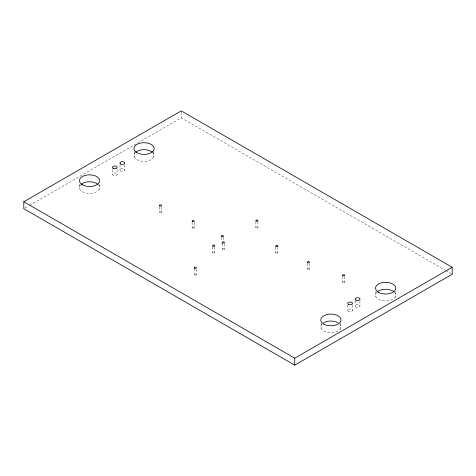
<?xml version="1.0" encoding="UTF-8"?>
<svg xmlns="http://www.w3.org/2000/svg" width="476" height="476" viewBox="0 0 476 476"><rect width="100%" height="100%" fill="white"/><g stroke="black" fill="none" stroke-linecap="round" stroke-linejoin="round"><path stroke-width="0.36" stroke-dasharray="2.38 1.78" d="M25.085 207.964L28.941 205.739M29.583 205.37L181.255 117.804L445.12 270.148M445.762 270.517L451.557 273.861M395.425 291.508L395.425 296.619M375.873 291.508L375.873 296.619M359.921 300.814L359.921 306.389A2.392 1.38 0 0 1 355.923 307.008A2.392 1.38 0 0 1 356.994 304.694A2.392 1.38 0 0 1 359.921 306.389M355.304 300.814L355.304 306.389M352.407 305.152L352.407 310.727A2.392 1.38 0 0 1 348.408 311.346A2.392 1.38 0 0 1 349.479 309.037A2.392 1.38 0 0 1 352.407 310.727M347.789 305.152L347.789 310.727M344.618 276.568L344.618 282.446A1.077 0.625 0 0 1 342.815 282.726A1.077 0.625 0 0 1 343.297 281.679A1.077 0.625 0 0 1 344.618 282.446M342.536 276.568L342.536 282.446M340.667 322.835L340.667 328.386M321.116 322.835L321.116 328.386M309.43 263.466L309.43 269.339A1.077 0.625 0 0 1 307.627 269.618A1.077 0.625 0 0 1 308.109 268.577A1.077 0.625 0 0 1 309.43 269.339M307.347 263.466L307.347 269.339M277.853 247.181L277.853 253.059A1.077 0.625 0 0 1 276.044 253.339A1.077 0.625 0 0 1 276.532 252.298A1.077 0.625 0 0 1 277.853 253.059M275.765 247.181L275.765 253.059M257.944 221.846L257.944 227.724A1.077 0.625 0 0 1 256.142 228.004A1.077 0.625 0 0 1 256.623 226.963A1.077 0.625 0 0 1 257.944 227.724M255.862 221.846L255.862 227.724M224.398 243.647L224.398 249.525A1.077 0.625 0 0 1 222.595 249.799A1.077 0.625 0 0 1 223.077 248.758A1.077 0.625 0 0 1 224.398 249.525M223.464 237.363L223.464 241.154M222.316 243.647L222.316 249.525M221.382 237.363L221.382 241.154M214.789 246.889L214.789 252.768A1.077 0.625 0 0 1 212.986 253.042A1.077 0.625 0 0 1 213.468 252A1.077 0.625 0 0 1 214.789 252.768M212.707 246.889L212.707 252.768M196.32 269.297L196.32 274.848A1.077 0.625 0 0 1 194.517 275.128A1.077 0.625 0 0 1 194.999 274.087A1.077 0.625 0 0 1 196.32 274.848M194.238 268.601L194.238 274.848M194.208 222.328L194.208 228.2A1.077 0.625 0 0 1 192.405 228.48A1.077 0.625 0 0 1 192.887 227.439A1.077 0.625 0 0 1 194.208 228.2M192.125 222.328L192.125 228.2M181.255 112.253L181.255 117.804M161.542 207.036L161.542 212.588A1.077 0.625 0 0 1 159.734 212.867A1.077 0.625 0 0 1 160.222 211.826A1.077 0.625 0 0 1 161.542 212.588M159.454 207.036L159.454 212.588M153.825 151.457L153.825 157.009M134.274 151.457L134.274 157.009M124.629 164.761L124.629 170.337A2.392 1.38 0 0 1 120.63 170.955A2.392 1.38 0 0 1 121.701 168.641A2.392 1.38 0 0 1 124.629 170.337M120.011 164.761L120.011 170.337M117.114 169.795L117.114 174.674A2.392 1.38 0 0 1 113.115 175.293A2.392 1.38 0 0 1 114.186 172.984A2.392 1.38 0 0 1 117.114 174.674M112.497 169.795L112.497 174.674M99.317 184.277L99.317 189.133M79.766 184.277L79.766 189.133M394.675 292.454A10.121 5.843 0 0 1 385.649 300.945A10.121 5.843 0 0 1 376.629 292.454M222.143 243.676A1.077 0.625 0 0 1 221.382 243.236M153.076 152.85A10.121 5.843 0 0 1 144.049 161.34A10.121 5.843 0 0 1 135.029 152.85M98.568 184.974A10.121 5.843 0 0 1 89.542 193.464A10.121 5.843 0 0 1 80.521 184.974M339.918 324.227A10.121 5.843 0 0 1 330.891 332.718A10.121 5.843 0 0 1 321.871 324.227"/><path stroke-width="0.71" d="M23.8 201.764L181.255 110.86L452.2 267.292L452.2 274.236L294.745 365.14L23.8 208.708L23.8 201.764L294.745 358.196L452.2 267.292M294.745 358.196L294.745 365.14M377.17 291.913A10.121 5.843 0 0 1 394.134 291.913M135.571 152.308A10.121 5.843 0 0 1 152.534 152.308M81.063 184.432A10.121 5.843 0 0 1 98.026 184.432M323.734 322.74A10.121 5.843 0 0 1 338.049 322.74M342.815 275.782A1.077 0.625 0 0 0 344.618 275.503A1.077 0.625 0 0 0 343.297 274.741A1.077 0.625 0 0 0 342.815 275.782M159.734 205.924A1.077 0.625 0 0 0 161.542 205.644A1.077 0.625 0 0 0 160.222 204.882A1.077 0.625 0 0 0 159.734 205.924M212.986 246.104A1.077 0.625 0 0 0 214.789 245.824A1.077 0.625 0 0 0 213.468 245.063A1.077 0.625 0 0 0 212.986 246.104M256.142 221.06A1.077 0.625 0 0 0 257.944 220.781A1.077 0.625 0 0 0 256.623 220.019A1.077 0.625 0 0 0 256.142 221.06M276.044 246.395A1.077 0.625 0 0 0 277.853 246.116A1.077 0.625 0 0 0 276.532 245.354A1.077 0.625 0 0 0 276.044 246.395M192.405 221.536A1.077 0.625 0 0 0 194.208 221.263A1.077 0.625 0 0 0 192.887 220.495A1.077 0.625 0 0 0 192.405 221.536M221.661 236.572A1.077 0.625 0 0 0 223.464 236.298A1.077 0.625 0 0 0 222.143 235.531A1.077 0.625 0 0 0 221.661 236.572M378.491 292.294A10.121 5.843 0 0 0 395.425 289.676A10.121 5.843 0 0 0 383.031 282.518A10.121 5.843 0 0 0 378.491 292.294M222.595 242.861A1.077 0.625 0 0 0 224.398 242.581A1.077 0.625 0 0 0 223.077 241.82A1.077 0.625 0 0 0 222.595 242.861M307.627 262.675A1.077 0.625 0 0 0 309.43 262.395A1.077 0.625 0 0 0 308.109 261.633A1.077 0.625 0 0 0 307.627 262.675M194.517 268.19A1.077 0.625 0 0 0 196.32 267.911A1.077 0.625 0 0 0 194.999 267.149A1.077 0.625 0 0 0 194.517 268.19M136.892 152.689A10.121 5.843 0 0 0 153.825 150.071A10.121 5.843 0 0 0 141.431 142.913A10.121 5.843 0 0 0 136.892 152.689M82.384 184.813A10.121 5.843 0 0 0 99.317 182.195A10.121 5.843 0 0 0 86.924 175.037A10.121 5.843 0 0 0 82.384 184.813M323.734 324.067A10.121 5.843 0 0 0 340.667 321.443A10.121 5.843 0 0 0 328.273 314.291A10.121 5.843 0 0 0 323.734 324.067M113.115 168.349A2.392 1.38 0 0 0 117.114 167.73A2.392 1.38 0 0 0 114.186 166.041A2.392 1.38 0 0 0 113.115 168.349M120.63 164.012A2.392 1.38 0 0 0 124.629 163.393A2.392 1.38 0 0 0 121.701 161.703A2.392 1.38 0 0 0 120.63 164.012M348.408 304.402A2.392 1.38 0 0 0 352.407 303.783A2.392 1.38 0 0 0 349.479 302.093A2.392 1.38 0 0 0 348.408 304.402M355.923 300.064A2.392 1.38 0 0 0 359.921 299.446A2.392 1.38 0 0 0 356.994 297.756A2.392 1.38 0 0 0 355.923 300.064"/></g></svg>
